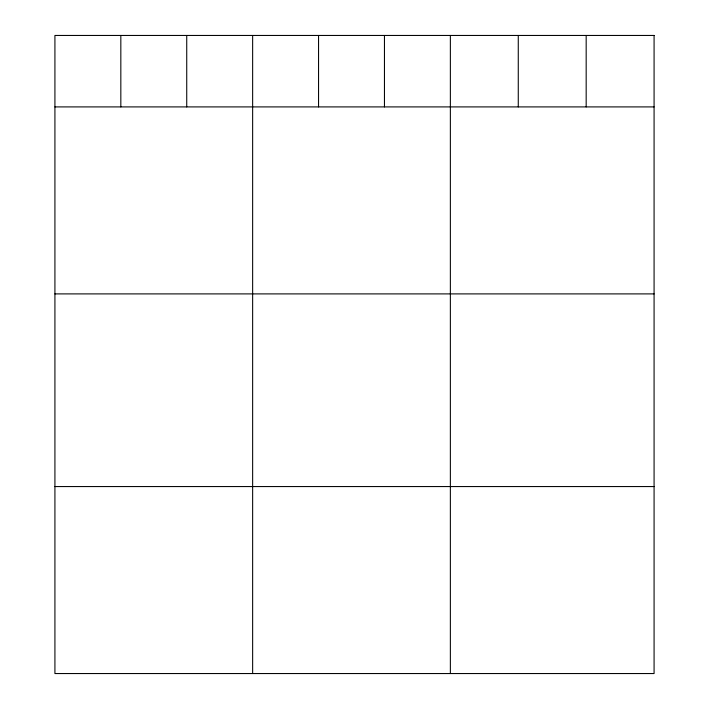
<?xml version="1.0" encoding="UTF-8"?>
<svg xmlns="http://www.w3.org/2000/svg" width="709" height="709" viewBox="0 0 709 709"><rect width="100%" height="100%" fill="white"/><g stroke="black" fill="none" stroke-linecap="round" stroke-linejoin="round"><path stroke-width="1.06" d="M54.921 106.908L654.079 106.908M54.921 293.898L654.079 293.898M54.921 486.56L654.079 486.56M586.175 35.45L586.175 106.908M518.27 35.45L518.27 106.908M450.366 35.45L450.366 673.55M384.455 35.45L384.455 106.908M318.554 35.45L318.554 106.908M252.643 35.45L252.643 673.55M186.733 35.45L186.733 106.908M120.831 35.45L120.831 106.908M654.079 35.45L54.921 35.45L54.921 673.55L654.079 673.55L654.079 35.45"/></g></svg>
